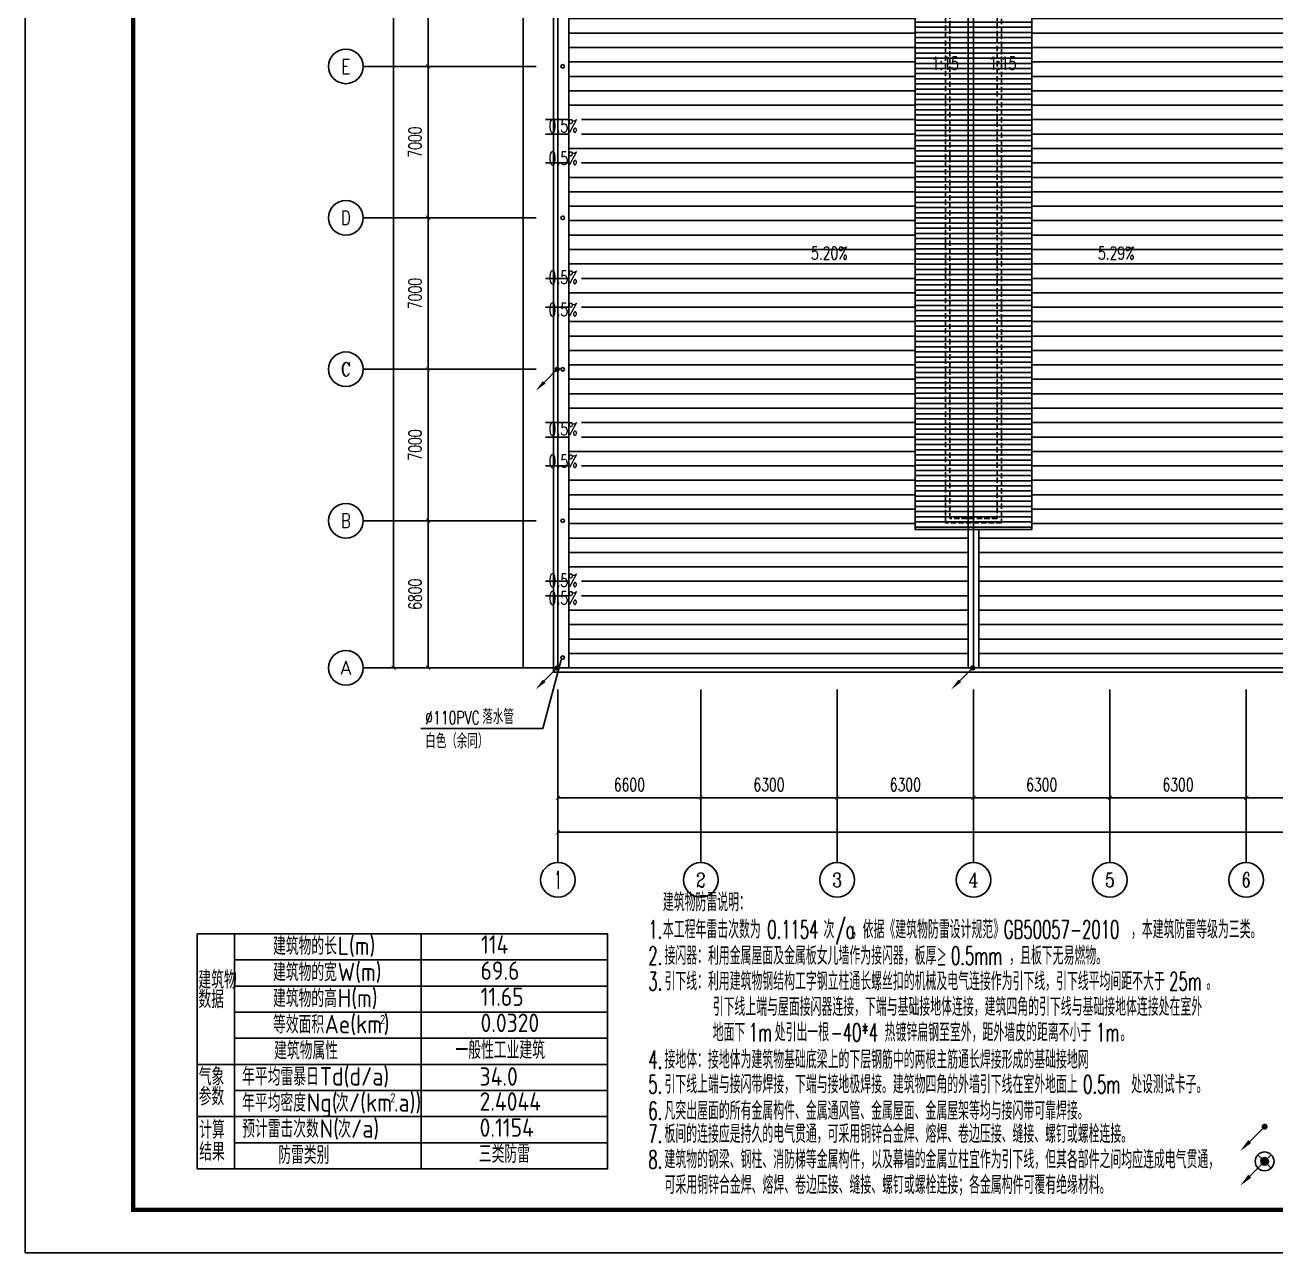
# Model space of a CAD drawing. Extents: x -417156 to 1571408, y 205758 to 1045562.
# Drawn here: x 1403208 to 1461007, y 746428 to 803181 of the extents above; entities that cross this region are included whole.
import ezdxf
from ezdxf.enums import TextEntityAlignment as Align

# ---------------------------------------------------------------- set-up
doc = ezdxf.new("R2010")
doc.units = 0
doc.header["$LTSCALE"] = 1000
doc.header["$MEASUREMENT"] = 0
doc.linetypes.add('DASH', pattern=[0.35, 0.25, -0.1])
doc.layers.get('0').update_dxf_attribs({"linetype": 'CONTINUOUS'})
doc.layers.get('DEFPOINTS').update_dxf_attribs({"linetype": 'CONTINUOUS'})
for name, color, linetype in [('AXIS', 3, 'CONTINUOUS'), ('AXIS_TEXT', 7, 'CONTINUOUS'), ('DIM_IDEN', 3, 'CONTINUOUS'), ('DIM_SYMB', 3, 'CONTINUOUS'), ('LWIRE', 4, 'CONTINUOUS'), ('PUB_TEXT', 7, 'CONTINUOUS'), ('PUB_TITLE', 4, 'CONTINUOUS'), ('WIRE-照明', 1, 'CONTINUOUS'), ('填充', 8, 'CONTINUOUS'), ('我的文字', 153, 'CONTINUOUS')]:
    doc.layers.add(name, color=color, linetype=linetype)
doc.styles.add('_TCH_AXIS', font='COMPLEX', dxfattribs={"bigfont": 'GBCBIG'})
doc.styles.add('_TCH_DIM', font='SIMPLEX', dxfattribs={"bigfont": 'GBCBIG'})
doc.styles.add('_TCH_LABEL', font='COMPLEX', dxfattribs={"bigfont": 'GBCBIG'})
doc.styles.add('AUDIT_I_110108221036-0', font='gbenor', dxfattribs={"bigfont": 'gbcbig'})
doc.styles.add('COMPLEX', font='COMPLEX')
doc.styles.add('DIM_FONT', font='SIMPLEX', dxfattribs={"width": 0.7, "bigfont": 'GBCBIG'})
doc.styles.get("Standard").update_dxf_attribs({"font": 'gbenor.shx', "bigfont": 'gbcbig.shx'})
doc.styles.add('STY53', font='COMPLEX', dxfattribs={"width": 0.6, "bigfont": 'HZTXT'})
doc.dimstyles.new('DIMN200', dxfattribs={"dimscale": 2, "dimtxt": 300, "dimasz": 100, "dimexe": 250, "dimexo": 300, "dimgap": 150, "dimtad": 1, "dimdec": 0, "dimzin": 0, "dimtxsty": 'DIM_FONT', "dimblk": 'ARCHTICK', "dimcen": 0.09, "dimclrt": 7, "dimazin": 3, "dimtfac": 1, "dimtdec": 0, "dimtix": 1, "dimtmove": 0, "dimatfit": 3, "dimtolj": 1, "dimtzin": 0})
pattern_1 = [(0, (-1880005.2, -498021.7), (0, 666.75), [])]

# ---------------------------------------------------------------- blocks, each defined once
blk = doc.blocks.new('YS')
for centre in [(2120529, 253330), (2120529, 246330), (2120529, 239330), (2120529, 232330), (2120529, 226003)]:
    blk.add_circle(centre, 80)
at = {"layer": 'DIM_SYMB'}
for points in [[(2120562, 255576, 0, 0, 0), (2120562, 254304, 160, 0, 0), (2120562, 253704, 0, 0, 0)], [(2120562, 251083, 0, 0, 0), (2120562, 252355, 160, 0, 0), (2120562, 252955, 0, 0, 0)], [(2120562, 248576, 0, 0, 0), (2120562, 247304, 160, 0, 0), (2120562, 246704, 0, 0, 0)], [(2120562, 244083, 0, 0, 0), (2120562, 245355, 160, 0, 0), (2120562, 245955, 0, 0, 0)], [(2120562, 241576, 0, 0, 0), (2120562, 240304, 160, 0, 0), (2120562, 239704, 0, 0, 0)], [(2120562, 237083, 0, 0, 0), (2120562, 238355, 160, 0, 0), (2120562, 238955, 0, 0, 0)], [(2120562, 234576, 0, 0, 0), (2120562, 233304, 160, 0, 0), (2120562, 232704, 0, 0, 0)], [(2120562, 230083, 0, 0, 0), (2120562, 231355, 160, 0, 0), (2120562, 231955, 0, 0, 0)], [(2120562, 228250, 0, 0, 0), (2120562, 226978, 160, 0, 0), (2120562, 226378, 0, 0, 0)]]:
    blk.add_lwpolyline(points, format="xyseb", dxfattribs=at)
at = {"layer": 'PUB_TEXT', "style": '_TCH_DIM', "width": 0.705882}
for p in [(2119882, 250278), (2119882, 248786), (2119882, 243278), (2119882, 241786), (2119882, 236278), (2119882, 234786), (2119882, 229278), (2119882, 228460)]:
    blk.add_text('0.5%%%', height=595, dxfattribs=at).set_placement(p)
blk = doc.blocks.new('_AXISO')
blk.add_circle((0, 0), 0.5)
at = {"layer": 'AXIS_TEXT', "style": 'COMPLEX', "width": 1.041667}
blk.add_attdef('A', text='', height=0.56, dxfattribs=at).set_placement((-0.25, -0.28), (0.25, -0.28), align=Align.FIT)
blk = doc.blocks.new('_ARCHTICK')
at = {"color": 0, "linetype": 'BYBLOCK', "const_width": 0.15}
blk.add_lwpolyline([(-0.5, -0.5), (0.5, 0.5)], dxfattribs=at)
blk = doc.blocks.new('*D127')
at = {"layer": 'AXIS', "color": 0}
for p, q in [((238705, -202892), (232205, -202892)), ((232705, -272492), (232705, -202892)), ((238705, -272492), (232205, -272492))]:
    blk.add_line(p, q, dxfattribs=at)
at = {"layer": 'DEFPOINTS', "color": 0}
for p in [(232705, -202892), (239305, -202892), (239305, -272492)]:
    blk.add_point(p, dxfattribs=at)
at = {"layer": 'AXIS', "color": 0, "xscale": 200, "yscale": 200, "zscale": 200}
for p, rotation in [((232705, -202892), 90), ((232705, -272492), 270)]:
    blk.add_blockref('_ARCHTICK', p, dxfattribs=dict(at, rotation=rotation))
at = {"layer": 'AXIS', "color": 7, "insert": (232105, -237692), "char_height": 600, "attachment_point": 5, "rotation": 90, "style": 'DIM_FONT'}
blk.add_mtext('\\A1;69600', dxfattribs=at)
blk = doc.blocks.new('*D128')
at = {"layer": 'AXIS', "color": 0}
for p, q in [((238705, -265692), (233805, -265692)), ((234305, -272492), (234305, -265692)), ((238705, -272492), (233805, -272492))]:
    blk.add_line(p, q, dxfattribs=at)
at = {"layer": 'DEFPOINTS', "color": 0}
for p in [(234305, -265692), (239305, -265692), (239305, -272492)]:
    blk.add_point(p, dxfattribs=at)
at = {"layer": 'AXIS', "color": 0, "xscale": 200, "yscale": 200, "zscale": 200}
for p, rotation in [((234305, -265692), 90), ((234305, -272492), 270)]:
    blk.add_blockref('_ARCHTICK', p, dxfattribs=dict(at, rotation=rotation))
at = {"layer": 'AXIS', "color": 7, "insert": (233705, -269092), "char_height": 600, "attachment_point": 5, "rotation": 90, "style": 'DIM_FONT'}
blk.add_mtext('\\A1;6800', dxfattribs=at)
blk = doc.blocks.new('*D129')
at = {"layer": 'AXIS', "color": 0}
for p, q in [((238705, -258692), (233805, -258692)), ((234305, -265692), (234305, -258692)), ((238705, -265692), (233805, -265692))]:
    blk.add_line(p, q, dxfattribs=at)
at = {"layer": 'DEFPOINTS', "color": 0}
for p in [(234305, -258692), (239305, -258692), (239305, -265692)]:
    blk.add_point(p, dxfattribs=at)
at = {"layer": 'AXIS', "color": 0, "xscale": 200, "yscale": 200, "zscale": 200}
for p, rotation in [((234305, -258692), 90), ((234305, -265692), 270)]:
    blk.add_blockref('_ARCHTICK', p, dxfattribs=dict(at, rotation=rotation))
at = {"layer": 'AXIS', "color": 7, "insert": (233705, -262192), "char_height": 600, "attachment_point": 5, "rotation": 90, "style": 'DIM_FONT'}
blk.add_mtext('\\A1;7000', dxfattribs=at)
blk = doc.blocks.new('*D130')
at = {"layer": 'AXIS', "color": 0}
for p, q in [((238705, -251692), (233805, -251692)), ((234305, -258692), (234305, -251692)), ((238705, -258692), (233805, -258692))]:
    blk.add_line(p, q, dxfattribs=at)
at = {"layer": 'DEFPOINTS', "color": 0}
for p in [(234305, -251692), (239305, -251692), (239305, -258692)]:
    blk.add_point(p, dxfattribs=at)
at = {"layer": 'AXIS', "color": 0, "xscale": 200, "yscale": 200, "zscale": 200}
for p, rotation in [((234305, -251692), 90), ((234305, -258692), 270)]:
    blk.add_blockref('_ARCHTICK', p, dxfattribs=dict(at, rotation=rotation))
at = {"layer": 'AXIS', "color": 7, "insert": (233705, -255192), "char_height": 600, "attachment_point": 5, "rotation": 90, "style": 'DIM_FONT'}
blk.add_mtext('\\A1;7000', dxfattribs=at)
blk = doc.blocks.new('*D131')
at = {"layer": 'AXIS', "color": 0}
for p, q in [((238705, -244692), (233805, -244692)), ((234305, -251692), (234305, -244692)), ((238705, -251692), (233805, -251692))]:
    blk.add_line(p, q, dxfattribs=at)
at = {"layer": 'DEFPOINTS', "color": 0}
for p in [(234305, -244692), (239305, -244692), (239305, -251692)]:
    blk.add_point(p, dxfattribs=at)
at = {"layer": 'AXIS', "color": 0, "xscale": 200, "yscale": 200, "zscale": 200}
for p, rotation in [((234305, -244692), 90), ((234305, -251692), 270)]:
    blk.add_blockref('_ARCHTICK', p, dxfattribs=dict(at, rotation=rotation))
at = {"layer": 'AXIS', "color": 7, "insert": (233705, -248192), "char_height": 600, "attachment_point": 5, "rotation": 90, "style": 'DIM_FONT'}
blk.add_mtext('\\A1;7000', dxfattribs=at)
blk = doc.blocks.new('*D132')
at = {"layer": 'AXIS', "color": 0}
for p, q in [((238705, -237692), (233805, -237692)), ((234305, -244692), (234305, -237692)), ((238705, -244692), (233805, -244692))]:
    blk.add_line(p, q, dxfattribs=at)
at = {"layer": 'DEFPOINTS', "color": 0}
for p in [(234305, -237692), (239305, -237692), (239305, -244692)]:
    blk.add_point(p, dxfattribs=at)
at = {"layer": 'AXIS', "color": 0, "xscale": 200, "yscale": 200, "zscale": 200}
for p, rotation in [((234305, -237692), 90), ((234305, -244692), 270)]:
    blk.add_blockref('_ARCHTICK', p, dxfattribs=dict(at, rotation=rotation))
at = {"layer": 'AXIS', "color": 7, "insert": (233705, -241192), "char_height": 600, "attachment_point": 5, "rotation": 90, "style": 'DIM_FONT'}
blk.add_mtext('\\A1;7000', dxfattribs=at)
blk = doc.blocks.new('*D149')
at = {"layer": 'AXIS', "color": 0}
for p, q in [((240305, -274092), (240305, -280592)), ((354305, -274092), (354305, -280592)), ((240305, -280092), (354305, -280092))]:
    blk.add_line(p, q, dxfattribs=at)
at = {"layer": 'DEFPOINTS', "color": 0}
for p in [(240305, -273492), (354305, -273492), (354305, -280092)]:
    blk.add_point(p, dxfattribs=at)
at = {"layer": 'AXIS', "color": 0, "xscale": 200, "yscale": 200, "zscale": 200, "rotation": 180}
blk.add_blockref('_ARCHTICK', (240305, -280092), dxfattribs=at)
at = {"layer": 'AXIS', "color": 0, "xscale": 200, "yscale": 200, "zscale": 200}
blk.add_blockref('_ARCHTICK', (354305, -280092), dxfattribs=at)
at = {"layer": 'AXIS', "color": 7, "insert": (297305, -279492), "char_height": 600, "attachment_point": 5, "style": 'DIM_FONT'}
blk.add_mtext('\\A1;114000', dxfattribs=at)
blk = doc.blocks.new('*D150')
at = {"layer": 'AXIS', "color": 0}
for p, q in [((240305, -274092), (240305, -278992)), ((246905, -274092), (246905, -278992)), ((240305, -278492), (246905, -278492))]:
    blk.add_line(p, q, dxfattribs=at)
at = {"layer": 'DEFPOINTS', "color": 0}
for p in [(240305, -273492), (246905, -273492), (246905, -278492)]:
    blk.add_point(p, dxfattribs=at)
at = {"layer": 'AXIS', "color": 0, "xscale": 200, "yscale": 200, "zscale": 200, "rotation": 180}
blk.add_blockref('_ARCHTICK', (240305, -278492), dxfattribs=at)
at = {"layer": 'AXIS', "color": 0, "xscale": 200, "yscale": 200, "zscale": 200}
blk.add_blockref('_ARCHTICK', (246905, -278492), dxfattribs=at)
at = {"layer": 'AXIS', "color": 7, "insert": (243605, -277892), "char_height": 600, "attachment_point": 5, "style": 'DIM_FONT'}
blk.add_mtext('\\A1;6600', dxfattribs=at)
blk = doc.blocks.new('*D151')
at = {"layer": 'AXIS', "color": 0}
for p, q in [((246905, -274092), (246905, -278992)), ((253205, -274092), (253205, -278992)), ((246905, -278492), (253205, -278492))]:
    blk.add_line(p, q, dxfattribs=at)
at = {"layer": 'DEFPOINTS', "color": 0}
for p in [(246905, -273492), (253205, -273492), (253205, -278492)]:
    blk.add_point(p, dxfattribs=at)
at = {"layer": 'AXIS', "color": 0, "xscale": 200, "yscale": 200, "zscale": 200, "rotation": 180}
blk.add_blockref('_ARCHTICK', (246905, -278492), dxfattribs=at)
at = {"layer": 'AXIS', "color": 0, "xscale": 200, "yscale": 200, "zscale": 200}
blk.add_blockref('_ARCHTICK', (253205, -278492), dxfattribs=at)
at = {"layer": 'AXIS', "color": 7, "insert": (250055, -277892), "char_height": 600, "attachment_point": 5, "style": 'DIM_FONT'}
blk.add_mtext('\\A1;6300', dxfattribs=at)
blk = doc.blocks.new('*D152')
at = {"layer": 'AXIS', "color": 0}
for p, q in [((253205, -274092), (253205, -278992)), ((259505, -274092), (259505, -278992)), ((253205, -278492), (259505, -278492))]:
    blk.add_line(p, q, dxfattribs=at)
at = {"layer": 'DEFPOINTS', "color": 0}
for p in [(253205, -273492), (259505, -273492), (259505, -278492)]:
    blk.add_point(p, dxfattribs=at)
at = {"layer": 'AXIS', "color": 0, "xscale": 200, "yscale": 200, "zscale": 200, "rotation": 180}
blk.add_blockref('_ARCHTICK', (253205, -278492), dxfattribs=at)
at = {"layer": 'AXIS', "color": 0, "xscale": 200, "yscale": 200, "zscale": 200}
blk.add_blockref('_ARCHTICK', (259505, -278492), dxfattribs=at)
at = {"layer": 'AXIS', "color": 7, "insert": (256355, -277892), "char_height": 600, "attachment_point": 5, "style": 'DIM_FONT'}
blk.add_mtext('\\A1;6300', dxfattribs=at)
blk = doc.blocks.new('*D153')
at = {"layer": 'AXIS', "color": 0}
for p, q in [((259505, -274092), (259505, -278992)), ((265805, -274092), (265805, -278992)), ((259505, -278492), (265805, -278492))]:
    blk.add_line(p, q, dxfattribs=at)
at = {"layer": 'DEFPOINTS', "color": 0}
for p in [(259505, -273492), (265805, -273492), (265805, -278492)]:
    blk.add_point(p, dxfattribs=at)
at = {"layer": 'AXIS', "color": 0, "xscale": 200, "yscale": 200, "zscale": 200, "rotation": 180}
blk.add_blockref('_ARCHTICK', (259505, -278492), dxfattribs=at)
at = {"layer": 'AXIS', "color": 0, "xscale": 200, "yscale": 200, "zscale": 200}
blk.add_blockref('_ARCHTICK', (265805, -278492), dxfattribs=at)
at = {"layer": 'AXIS', "color": 7, "insert": (262655, -277892), "char_height": 600, "attachment_point": 5, "style": 'DIM_FONT'}
blk.add_mtext('\\A1;6300', dxfattribs=at)
blk = doc.blocks.new('*D154')
at = {"layer": 'AXIS', "color": 0}
for p, q in [((265805, -274092), (265805, -278992)), ((272105, -274092), (272105, -278992)), ((265805, -278492), (272105, -278492))]:
    blk.add_line(p, q, dxfattribs=at)
at = {"layer": 'DEFPOINTS', "color": 0}
for p in [(265805, -273492), (272105, -273492), (272105, -278492)]:
    blk.add_point(p, dxfattribs=at)
at = {"layer": 'AXIS', "color": 0, "xscale": 200, "yscale": 200, "zscale": 200, "rotation": 180}
blk.add_blockref('_ARCHTICK', (265805, -278492), dxfattribs=at)
at = {"layer": 'AXIS', "color": 0, "xscale": 200, "yscale": 200, "zscale": 200}
blk.add_blockref('_ARCHTICK', (272105, -278492), dxfattribs=at)
at = {"layer": 'AXIS', "color": 7, "insert": (268955, -277892), "char_height": 600, "attachment_point": 5, "style": 'DIM_FONT'}
blk.add_mtext('\\A1;6300', dxfattribs=at)
blk = doc.blocks.new('*D155')
at = {"layer": 'AXIS', "color": 0}
for p, q in [((272105, -274092), (272105, -278992)), ((278405, -274092), (278405, -278992)), ((272105, -278492), (278405, -278492))]:
    blk.add_line(p, q, dxfattribs=at)
at = {"layer": 'DEFPOINTS', "color": 0}
for p in [(272105, -273492), (278405, -273492), (278405, -278492)]:
    blk.add_point(p, dxfattribs=at)
at = {"layer": 'AXIS', "color": 0, "xscale": 200, "yscale": 200, "zscale": 200, "rotation": 180}
blk.add_blockref('_ARCHTICK', (272105, -278492), dxfattribs=at)
at = {"layer": 'AXIS', "color": 0, "xscale": 200, "yscale": 200, "zscale": 200}
blk.add_blockref('_ARCHTICK', (278405, -278492), dxfattribs=at)
at = {"layer": 'AXIS', "color": 7, "insert": (275255, -277892), "char_height": 600, "attachment_point": 5, "style": 'DIM_FONT'}
blk.add_mtext('\\A1;6300', dxfattribs=at)
blk = doc.blocks.new('$TELECSYS$00000080')
for p, q in [((-0.7, -0.7), (0, 0)), ((0.104, 0.104), (0.104, 0.104)), ((-0.104, -0.104), (-0.104, -0.104))]:
    blk.add_line(p, q)
at = {"const_width": 0.142}
blk.add_lwpolyline([(0.071, 0, 1), (-0.071, 0, 1)], format="xyb", close=True, dxfattribs=at)
blk.add_solid([(-0.63, -0.77), (-0.77, -0.63), (-1.15, -1.15)])
at = {"width": 0.8, "flags": 9}
blk.add_attdef('A', (0, 0), '', height=0.00002, rotation=180, dxfattribs=at)
blk = doc.blocks.new('_LINKPT1')
blk.add_line((0, 0), (0, 0))
blk = doc.blocks.new('M_Y12THI')
for p, q in [((-0.354, 0.354), (0.354, -0.354)), ((0.354, 0.354), (-0.354, -0.354))]:
    blk.add_line(p, q)
for radius in [0.5, 0.2]:
    blk.add_circle((0, 0), radius)
for points in [[(-0.173, 0.1), (0.173, 0.1), (-0.2, 0), (0.2, 0)], [(-0.173, -0.1), (0.173, -0.1), (-0.2, 0), (0.2, 0)], [(-0.1, 0.173), (0.1, 0.173), (-0.173, 0.1), (0.173, 0.1)], [(0, 0.2), (0, 0.2), (-0.1, 0.173), (0.1, 0.173)], [(-0.1, -0.173), (0.1, -0.173), (-0.173, -0.1), (0.173, -0.1)], [(0, -0.2), (0, -0.2), (-0.1, -0.173), (0.1, -0.173)]]:
    blk.add_solid(points)
for p in [(-0.5, 0), (0, 0.5), (0.5, 0), (0, -0.5)]:
    blk.add_blockref('_LINKPT1', p)
at = {"width": 0.8, "flags": 9}
blk.add_attdef('A', (0, 0), '', height=0.00002, dxfattribs=at)
blk = doc.blocks.new('F23222')
h = blk.add_hatch()
h.set_pattern_fill('ANSI31', color=8, scale=150, angle=-45, style=0)
h.set_pattern_definition([(360, (9877.16, 1611510.31), (9e-14, 238.125), [])])
h.paths.add_polyline_path([(262204.8, -209292.1), (262204.8, -266092.1), (256804.8, -266092.1), (256804.8, -209292.1)])
at = {"layer": '填充'}
h = blk.add_hatch(dxfattribs=at)
h.set_pattern_fill('LINE', color=8, scale=700, style=0)
h.set_pattern_definition(pattern_1)
h.paths.add_polyline_path([(256804.8, -209292.1), (259254.8, -209292.1), (259254.8, -202892.1), (240804.8, -202892.1), (240804.8, -272492.1), (259254.8, -272492.1), (259254.8, -266092.1), (256804.8, -266092.1)])
edge = h.paths.add_edge_path()
edge.add_arc((240523.3, -203139.4), 80, 0, 360)
edge = h.paths.add_edge_path()
edge.add_line((239728.5, -206259.5), (241386, -206259.5))
edge.add_line((241386, -206259.5), (241386, -205367))
edge.add_line((241386, -205367), (239728.5, -205367))
edge.add_line((239728.5, -205367), (239728.5, -206259.5))
edge.add_line((240557.2, -205305.8), (240557.2, -204114.3))
edge.add_line((240557.2, -204114.3), (240557.2, -203514.3))
edge = h.paths.add_edge_path()
edge.add_arc((240523.3, -209692.1), 80, 0, 360)
edge = h.paths.add_edge_path()
edge.add_line((239728.5, -212892.5), (241386, -212892.5))
edge.add_line((241386, -212892.5), (241386, -212000))
edge.add_line((241386, -212000), (239728.5, -212000))
edge.add_line((239728.5, -212000), (239728.5, -212892.5))
edge.add_line((240557.2, -211938.7), (240557.2, -210667.1))
edge.add_line((240557.2, -210667.1), (240557.2, -210067.1))
edge = h.paths.add_edge_path()
edge.add_line((239728.5, -207384.3), (241386, -207384.3))
edge.add_line((241386, -207384.3), (241386, -206491.8))
edge.add_line((241386, -206491.8), (239728.5, -206491.8))
edge.add_line((239728.5, -206491.8), (239728.5, -207384.3))
edge.add_line((240557.2, -207445.5), (240557.2, -208717.2))
edge.add_line((240557.2, -208717.2), (240557.2, -209317.2))
edge = h.paths.add_edge_path()
edge.add_arc((240523.3, -216692.1), 80, 0, 360)
edge = h.paths.add_edge_path()
edge.add_line((239728.5, -219892.5), (241386, -219892.5))
edge.add_line((241386, -219892.5), (241386, -219000))
edge.add_line((241386, -219000), (239728.5, -219000))
edge.add_line((239728.5, -219000), (239728.5, -219892.5))
edge.add_line((240557.2, -218938.7), (240557.2, -217667.1))
edge.add_line((240557.2, -217667.1), (240557.2, -217067.1))
edge = h.paths.add_edge_path()
edge.add_line((239728.5, -214384.3), (241386, -214384.3))
edge.add_line((241386, -214384.3), (241386, -213491.8))
edge.add_line((241386, -213491.8), (239728.5, -213491.8))
edge.add_line((239728.5, -213491.8), (239728.5, -214384.3))
edge.add_line((240557.2, -214445.5), (240557.2, -215717.2))
edge.add_line((240557.2, -215717.2), (240557.2, -216317.2))
edge = h.paths.add_edge_path()
edge.add_arc((240523.3, -223692.1), 80, 0, 360)
edge = h.paths.add_edge_path()
edge.add_line((239728.5, -226892.5), (241386, -226892.5))
edge.add_line((241386, -226892.5), (241386, -226000))
edge.add_line((241386, -226000), (239728.5, -226000))
edge.add_line((239728.5, -226000), (239728.5, -226892.5))
edge.add_line((240557.2, -225938.7), (240557.2, -224667.1))
edge.add_line((240557.2, -224667.1), (240557.2, -224067.1))
edge = h.paths.add_edge_path()
edge.add_line((239728.5, -221384.3), (241386, -221384.3))
edge.add_line((241386, -221384.3), (241386, -220491.8))
edge.add_line((241386, -220491.8), (239728.5, -220491.8))
edge.add_line((239728.5, -220491.8), (239728.5, -221384.3))
edge.add_line((240557.2, -221445.5), (240557.2, -222717.2))
edge.add_line((240557.2, -222717.2), (240557.2, -223317.2))
edge = h.paths.add_edge_path()
edge.add_arc((240523.3, -230692.1), 80, 0, 360)
edge = h.paths.add_edge_path()
edge.add_line((239728.5, -233892.5), (241386, -233892.5))
edge.add_line((241386, -233892.5), (241386, -233000))
edge.add_line((241386, -233000), (239728.5, -233000))
edge.add_line((239728.5, -233000), (239728.5, -233892.5))
edge.add_line((240557.2, -232938.7), (240557.2, -231667.1))
edge.add_line((240557.2, -231667.1), (240557.2, -231067.1))
edge = h.paths.add_edge_path()
edge.add_line((239728.5, -228384.3), (241386, -228384.3))
edge.add_line((241386, -228384.3), (241386, -227491.8))
edge.add_line((241386, -227491.8), (239728.5, -227491.8))
edge.add_line((239728.5, -227491.8), (239728.5, -228384.3))
edge.add_line((240557.2, -228445.5), (240557.2, -229717.2))
edge.add_line((240557.2, -229717.2), (240557.2, -230317.2))
edge = h.paths.add_edge_path()
edge.add_arc((240523.3, -237692.1), 80, 0, 360)
edge = h.paths.add_edge_path()
edge.add_line((239728.5, -240892.5), (241386, -240892.5))
edge.add_line((241386, -240892.5), (241386, -240000))
edge.add_line((241386, -240000), (239728.5, -240000))
edge.add_line((239728.5, -240000), (239728.5, -240892.5))
edge.add_line((240557.2, -239938.7), (240557.2, -238667.1))
edge.add_line((240557.2, -238667.1), (240557.2, -238067.1))
edge = h.paths.add_edge_path()
edge.add_line((239728.5, -235384.3), (241386, -235384.3))
edge.add_line((241386, -235384.3), (241386, -234491.8))
edge.add_line((241386, -234491.8), (239728.5, -234491.8))
edge.add_line((239728.5, -234491.8), (239728.5, -235384.3))
edge.add_line((240557.2, -235445.5), (240557.2, -236717.2))
edge.add_line((240557.2, -236717.2), (240557.2, -237317.2))
edge = h.paths.add_edge_path()
edge.add_arc((240523.3, -244692.1), 80, 0, 360)
edge = h.paths.add_edge_path()
edge.add_line((239728.5, -247892.5), (241386, -247892.5))
edge.add_line((241386, -247892.5), (241386, -247000))
edge.add_line((241386, -247000), (239728.5, -247000))
edge.add_line((239728.5, -247000), (239728.5, -247892.5))
edge.add_line((240557.2, -246938.7), (240557.2, -245667.1))
edge.add_line((240557.2, -245667.1), (240557.2, -245067.1))
edge = h.paths.add_edge_path()
edge.add_line((239728.5, -242384.3), (241386, -242384.3))
edge.add_line((241386, -242384.3), (241386, -241491.8))
edge.add_line((241386, -241491.8), (239728.5, -241491.8))
edge.add_line((239728.5, -241491.8), (239728.5, -242384.3))
edge.add_line((240557.2, -242445.5), (240557.2, -243717.2))
edge.add_line((240557.2, -243717.2), (240557.2, -244317.2))
edge = h.paths.add_edge_path()
edge.add_arc((240523.3, -251692.1), 80, 0, 360)
edge = h.paths.add_edge_path()
edge.add_line((239728.5, -254892.5), (241386, -254892.5))
edge.add_line((241386, -254892.5), (241386, -254000))
edge.add_line((241386, -254000), (239728.5, -254000))
edge.add_line((239728.5, -254000), (239728.5, -254892.5))
edge.add_line((240557.2, -253938.7), (240557.2, -252667.1))
edge.add_line((240557.2, -252667.1), (240557.2, -252067.1))
edge = h.paths.add_edge_path()
edge.add_line((239728.5, -249384.3), (241386, -249384.3))
edge.add_line((241386, -249384.3), (241386, -248491.8))
edge.add_line((241386, -248491.8), (239728.5, -248491.8))
edge.add_line((239728.5, -248491.8), (239728.5, -249384.3))
edge.add_line((240557.2, -249445.5), (240557.2, -250717.2))
edge.add_line((240557.2, -250717.2), (240557.2, -251317.2))
edge = h.paths.add_edge_path()
edge.add_arc((240523.3, -258692.1), 80, 0, 360)
edge = h.paths.add_edge_path()
edge.add_line((239728.5, -261892.5), (241386, -261892.5))
edge.add_line((241386, -261892.5), (241386, -261000))
edge.add_line((241386, -261000), (239728.5, -261000))
edge.add_line((239728.5, -261000), (239728.5, -261892.5))
edge.add_line((240557.2, -260938.7), (240557.2, -259667.1))
edge.add_line((240557.2, -259667.1), (240557.2, -259067.1))
edge = h.paths.add_edge_path()
edge.add_line((239728.5, -256384.3), (241386, -256384.3))
edge.add_line((241386, -256384.3), (241386, -255491.8))
edge.add_line((241386, -255491.8), (239728.5, -255491.8))
edge.add_line((239728.5, -255491.8), (239728.5, -256384.3))
edge.add_line((240557.2, -256445.5), (240557.2, -257717.2))
edge.add_line((240557.2, -257717.2), (240557.2, -258317.2))
edge = h.paths.add_edge_path()
edge.add_arc((240523.3, -265692.1), 80, 0, 360)
edge = h.paths.add_edge_path()
edge.add_line((239728.5, -268892.5), (241386, -268892.5))
edge.add_line((241386, -268892.5), (241386, -268000))
edge.add_line((241386, -268000), (239728.5, -268000))
edge.add_line((239728.5, -268000), (239728.5, -268892.5))
edge.add_line((240557.2, -267938.7), (240557.2, -266667.1))
edge.add_line((240557.2, -266667.1), (240557.2, -266067.1))
edge = h.paths.add_edge_path()
edge.add_line((239728.5, -263384.3), (241386, -263384.3))
edge.add_line((241386, -263384.3), (241386, -262491.8))
edge.add_line((241386, -262491.8), (239728.5, -262491.8))
edge.add_line((239728.5, -262491.8), (239728.5, -263384.3))
edge.add_line((240557.2, -263445.5), (240557.2, -264717.2))
edge.add_line((240557.2, -264717.2), (240557.2, -265317.2))
edge = h.paths.add_edge_path()
edge.add_arc((240523.3, -272018.4), 80, 0, 360)
edge = h.paths.add_edge_path()
edge.add_line((239728.5, -269710.6), (241386, -269710.6))
edge.add_line((241386, -269710.6), (241386, -268818.1))
edge.add_line((241386, -268818.1), (239728.5, -268818.1))
edge.add_line((239728.5, -268818.1), (239728.5, -269710.6))
edge.add_line((240557.2, -269771.8), (240557.2, -271043.5))
edge.add_line((240557.2, -271043.5), (240557.2, -271643.5))
h = blk.add_hatch(dxfattribs=at)
h.set_pattern_fill('LINE', color=8, scale=700, style=0)
h.set_pattern_definition(pattern_1)
h.paths.add_polyline_path([(278004.8, -202892.1), (259754.8, -202892.1), (259754.8, -209292.1), (262204.8, -209292.1), (262204.8, -266092.1), (259754.8, -266092.1), (259754.8, -272492.1), (278004.8, -272492.1)])
edge = h.paths.add_edge_path()
edge.add_arc((278381, -203139.4), 80, 0, 360)
edge = h.paths.add_edge_path()
edge.add_line((277586.2, -206259.5), (279243.7, -206259.5))
edge.add_line((279243.7, -206259.5), (279243.7, -205367))
edge.add_line((279243.7, -205367), (277586.2, -205367))
edge.add_line((277586.2, -205367), (277586.2, -206259.5))
edge.add_line((278414.9, -205305.8), (278414.9, -204114.3))
edge.add_line((278414.9, -204114.3), (278414.9, -203514.3))
edge = h.paths.add_edge_path()
edge.add_arc((278381, -209692.1), 80, 0, 360)
edge = h.paths.add_edge_path()
edge.add_line((277586.2, -212892.5), (279243.7, -212892.5))
edge.add_line((279243.7, -212892.5), (279243.7, -212000))
edge.add_line((279243.7, -212000), (277586.2, -212000))
edge.add_line((277586.2, -212000), (277586.2, -212892.5))
edge.add_line((278414.9, -211938.7), (278414.9, -210667.1))
edge.add_line((278414.9, -210667.1), (278414.9, -210067.1))
edge = h.paths.add_edge_path()
edge.add_line((277586.2, -207384.3), (279243.7, -207384.3))
edge.add_line((279243.7, -207384.3), (279243.7, -206491.8))
edge.add_line((279243.7, -206491.8), (277586.2, -206491.8))
edge.add_line((277586.2, -206491.8), (277586.2, -207384.3))
edge.add_line((278414.9, -207445.5), (278414.9, -208717.2))
edge.add_line((278414.9, -208717.2), (278414.9, -209317.2))
edge = h.paths.add_edge_path()
edge.add_arc((278381, -216692.1), 80, 0, 360)
edge = h.paths.add_edge_path()
edge.add_line((277586.2, -219892.5), (279243.7, -219892.5))
edge.add_line((279243.7, -219892.5), (279243.7, -219000))
edge.add_line((279243.7, -219000), (277586.2, -219000))
edge.add_line((277586.2, -219000), (277586.2, -219892.5))
edge.add_line((278414.9, -218938.7), (278414.9, -217667.1))
edge.add_line((278414.9, -217667.1), (278414.9, -217067.1))
edge = h.paths.add_edge_path()
edge.add_line((277586.2, -214384.3), (279243.7, -214384.3))
edge.add_line((279243.7, -214384.3), (279243.7, -213491.8))
edge.add_line((279243.7, -213491.8), (277586.2, -213491.8))
edge.add_line((277586.2, -213491.8), (277586.2, -214384.3))
edge.add_line((278414.9, -214445.5), (278414.9, -215717.2))
edge.add_line((278414.9, -215717.2), (278414.9, -216317.2))
edge = h.paths.add_edge_path()
edge.add_arc((278381, -223692.1), 80, 0, 360)
edge = h.paths.add_edge_path()
edge.add_line((277586.2, -226892.5), (279243.7, -226892.5))
edge.add_line((279243.7, -226892.5), (279243.7, -226000))
edge.add_line((279243.7, -226000), (277586.2, -226000))
edge.add_line((277586.2, -226000), (277586.2, -226892.5))
edge.add_line((278414.9, -225938.7), (278414.9, -224667.1))
edge.add_line((278414.9, -224667.1), (278414.9, -224067.1))
edge = h.paths.add_edge_path()
edge.add_line((277586.2, -221384.3), (279243.7, -221384.3))
edge.add_line((279243.7, -221384.3), (279243.7, -220491.8))
edge.add_line((279243.7, -220491.8), (277586.2, -220491.8))
edge.add_line((277586.2, -220491.8), (277586.2, -221384.3))
edge.add_line((278414.9, -221445.5), (278414.9, -222717.2))
edge.add_line((278414.9, -222717.2), (278414.9, -223317.2))
edge = h.paths.add_edge_path()
edge.add_arc((278381, -230692.1), 80, 0, 360)
edge = h.paths.add_edge_path()
edge.add_line((277586.2, -233892.5), (279243.7, -233892.5))
edge.add_line((279243.7, -233892.5), (279243.7, -233000))
edge.add_line((279243.7, -233000), (277586.2, -233000))
edge.add_line((277586.2, -233000), (277586.2, -233892.5))
edge.add_line((278414.9, -232938.7), (278414.9, -231667.1))
edge.add_line((278414.9, -231667.1), (278414.9, -231067.1))
edge = h.paths.add_edge_path()
edge.add_line((277586.2, -228384.3), (279243.7, -228384.3))
edge.add_line((279243.7, -228384.3), (279243.7, -227491.8))
edge.add_line((279243.7, -227491.8), (277586.2, -227491.8))
edge.add_line((277586.2, -227491.8), (277586.2, -228384.3))
edge.add_line((278414.9, -228445.5), (278414.9, -229717.2))
edge.add_line((278414.9, -229717.2), (278414.9, -230317.2))
edge = h.paths.add_edge_path()
edge.add_arc((278381, -237692.1), 80, 0, 360)
edge = h.paths.add_edge_path()
edge.add_line((277586.2, -240892.5), (279243.7, -240892.5))
edge.add_line((279243.7, -240892.5), (279243.7, -240000))
edge.add_line((279243.7, -240000), (277586.2, -240000))
edge.add_line((277586.2, -240000), (277586.2, -240892.5))
edge.add_line((278414.9, -239938.7), (278414.9, -238667.1))
edge.add_line((278414.9, -238667.1), (278414.9, -238067.1))
edge = h.paths.add_edge_path()
edge.add_line((277586.2, -235384.3), (279243.7, -235384.3))
edge.add_line((279243.7, -235384.3), (279243.7, -234491.8))
edge.add_line((279243.7, -234491.8), (277586.2, -234491.8))
edge.add_line((277586.2, -234491.8), (277586.2, -235384.3))
edge.add_line((278414.9, -235445.5), (278414.9, -236717.2))
edge.add_line((278414.9, -236717.2), (278414.9, -237317.2))
edge = h.paths.add_edge_path()
edge.add_arc((278381, -244692.1), 80, 0, 360)
edge = h.paths.add_edge_path()
edge.add_line((277586.2, -247892.5), (279243.7, -247892.5))
edge.add_line((279243.7, -247892.5), (279243.7, -247000))
edge.add_line((279243.7, -247000), (277586.2, -247000))
edge.add_line((277586.2, -247000), (277586.2, -247892.5))
edge.add_line((278414.9, -246938.7), (278414.9, -245667.1))
edge.add_line((278414.9, -245667.1), (278414.9, -245067.1))
edge = h.paths.add_edge_path()
edge.add_line((277586.2, -242384.3), (279243.7, -242384.3))
edge.add_line((279243.7, -242384.3), (279243.7, -241491.8))
edge.add_line((279243.7, -241491.8), (277586.2, -241491.8))
edge.add_line((277586.2, -241491.8), (277586.2, -242384.3))
edge.add_line((278414.9, -242445.5), (278414.9, -243717.2))
edge.add_line((278414.9, -243717.2), (278414.9, -244317.2))
edge = h.paths.add_edge_path()
edge.add_arc((278381, -251692.1), 80, 0, 360)
edge = h.paths.add_edge_path()
edge.add_line((277586.2, -254892.5), (279243.7, -254892.5))
edge.add_line((279243.7, -254892.5), (279243.7, -254000))
edge.add_line((279243.7, -254000), (277586.2, -254000))
edge.add_line((277586.2, -254000), (277586.2, -254892.5))
edge.add_line((278414.9, -253938.7), (278414.9, -252667.1))
edge.add_line((278414.9, -252667.1), (278414.9, -252067.1))
edge = h.paths.add_edge_path()
edge.add_line((277586.2, -249384.3), (279243.7, -249384.3))
edge.add_line((279243.7, -249384.3), (279243.7, -248491.8))
edge.add_line((279243.7, -248491.8), (277586.2, -248491.8))
edge.add_line((277586.2, -248491.8), (277586.2, -249384.3))
edge.add_line((278414.9, -249445.5), (278414.9, -250717.2))
edge.add_line((278414.9, -250717.2), (278414.9, -251317.2))
edge = h.paths.add_edge_path()
edge.add_arc((278381, -258692.1), 80, 0, 360)
edge = h.paths.add_edge_path()
edge.add_line((277586.2, -261892.5), (279243.7, -261892.5))
edge.add_line((279243.7, -261892.5), (279243.7, -261000))
edge.add_line((279243.7, -261000), (277586.2, -261000))
edge.add_line((277586.2, -261000), (277586.2, -261892.5))
edge.add_line((278414.9, -260938.7), (278414.9, -259667.1))
edge.add_line((278414.9, -259667.1), (278414.9, -259067.1))
edge = h.paths.add_edge_path()
edge.add_line((277586.2, -256384.3), (279243.7, -256384.3))
edge.add_line((279243.7, -256384.3), (279243.7, -255491.8))
edge.add_line((279243.7, -255491.8), (277586.2, -255491.8))
edge.add_line((277586.2, -255491.8), (277586.2, -256384.3))
edge.add_line((278414.9, -256445.5), (278414.9, -257717.2))
edge.add_line((278414.9, -257717.2), (278414.9, -258317.2))
edge = h.paths.add_edge_path()
edge.add_arc((278381, -265692.1), 80, 0, 360)
edge = h.paths.add_edge_path()
edge.add_line((277586.2, -268892.5), (279243.7, -268892.5))
edge.add_line((279243.7, -268892.5), (279243.7, -268000))
edge.add_line((279243.7, -268000), (277586.2, -268000))
edge.add_line((277586.2, -268000), (277586.2, -268892.5))
edge.add_line((278414.9, -267938.7), (278414.9, -266667.1))
edge.add_line((278414.9, -266667.1), (278414.9, -266067.1))
edge = h.paths.add_edge_path()
edge.add_line((277586.2, -263384.3), (279243.7, -263384.3))
edge.add_line((279243.7, -263384.3), (279243.7, -262491.8))
edge.add_line((279243.7, -262491.8), (277586.2, -262491.8))
edge.add_line((277586.2, -262491.8), (277586.2, -263384.3))
edge.add_line((278414.9, -263445.5), (278414.9, -264717.2))
edge.add_line((278414.9, -264717.2), (278414.9, -265317.2))
edge = h.paths.add_edge_path()
edge.add_arc((278381, -272018.4), 80, 0, 360)
edge = h.paths.add_edge_path()
edge.add_line((277586.2, -269710.6), (279243.7, -269710.6))
edge.add_line((279243.7, -269710.6), (279243.7, -268818.1))
edge.add_line((279243.7, -268818.1), (277586.2, -268818.1))
edge.add_line((277586.2, -268818.1), (277586.2, -269710.6))
edge.add_line((278414.9, -269771.8), (278414.9, -271043.5))
edge.add_line((278414.9, -271043.5), (278414.9, -271643.5))
at = {"color": 8}
for p, q in [((240304.8, -272492.1), (240304.8, -202892.1)), ((240804.8, -272492.1), (240804.8, -202892.1)), ((354304.8, -272492.1), (240304.8, -272492.1))]:
    blk.add_line(p, q, dxfattribs=at)
for points in [[(240104.8, -202692.1), (354504.8, -202692.1), (354504.8, -272692.1), (240104.8, -272692.1)], [(238704.8, -202892.1), (259254.8, -202892.1), (259254.8, -272492.1), (238704.8, -272492.1)], [(262204.8, -209292.1), (262204.8, -266092.1), (256804.8, -266092.1), (256804.8, -209292.1)]]:
    blk.add_lwpolyline(points, close=True, dxfattribs=at)
for points in [[(259504.8, -202892.1), (259504.8, -272492.1)], [(259254.8, -266092.1), (259254.8, -272492.1)], [(259754.8, -266092.1), (259754.8, -272492.1)]]:
    blk.add_lwpolyline(points, dxfattribs=at)
at = {"layer": 'AXIS', "color": 8}
for p, q in [((239304.8, -244692.1), (231304.8, -244692.1)), ((239304.8, -251692.1), (231304.8, -251692.1)), ((239304.8, -258692.1), (231304.8, -258692.1)), ((239304.8, -265692.1), (231304.8, -265692.1)), ((239304.8, -272492.1), (231304.8, -272492.1)), ((240304.8, -273492.1), (240304.8, -281492.1)), ((246904.8, -273492.1), (246904.8, -281492.1)), ((253204.8, -273492.1), (253204.8, -281492.1)), ((259504.8, -273492.1), (259504.8, -281492.1)), ((265804.8, -273492.1), (265804.8, -281492.1)), ((272104.8, -273492.1), (272104.8, -281492.1))]:
    blk.add_line(p, q, dxfattribs=at)
at = {"layer": 'DIM_IDEN', "color": 8}
for p, q in [((240458.5, -272125.4), (239599.7, -275300.4)), ((239599.7, -275300.4), (233962.9, -275300.4))]:
    blk.add_line(p, q, dxfattribs=at)
at = {"layer": 'DIM_SYMB', "color": 8}
for points in [[(258870, -245005.5, 0, 0, 0), (258070.5, -245005.5, 160, 0, 0), (257470.5, -245005.5, 0, 0, 0)], [(260139.7, -245005.5, 0, 0, 0), (260939.2, -245005.5, 160, 0, 0), (261539.2, -245005.5, 0, 0, 0)], [(251787, -253323.4, 0, 0, 0), (247546.2, -253323.4, 160, 0, 0), (246946.2, -253323.4, 0, 0, 0)], [(267222.7, -253323.4, 0, 0, 0), (271463.4, -253323.4, 160, 0, 0), (272063.4, -253323.4, 0, 0, 0)]]:
    blk.add_lwpolyline(points, format="xyseb", dxfattribs=at)
at = {"layer": '填充', "color": 8, "linetype": 'DASH'}
for points in [[(260804.8, -209592.1), (260804.8, -265792.1), (258204.8, -265792.1), (258204.8, -209592.1)], [(260604.8, -209792.1), (260604.8, -265592.1), (258404.8, -265592.1), (258404.8, -209792.1)]]:
    blk.add_lwpolyline(points, close=True, dxfattribs=at)
at = {"color": 8}
blk.add_blockref('YS', (-1880005.2, -498021.7), dxfattribs=at)
at = {"layer": 'AXIS', "color": 8}
ref = blk.add_blockref('_AXISO', (230504.8, -244692.1), dxfattribs=dict(at, xscale=1600, yscale=1600, zscale=1600))
ref.add_attrib('A', 'E', dxfattribs={"layer": 'AXIS_TEXT', "color": 8, "height": 674.8, "style": '_TCH_AXIS', "width": 0.8125}).set_placement((230296, -245029.5), (230713.7, -245029.5), align=Align.FIT)
ref = blk.add_blockref('_AXISO', (230504.8, -251692.1), dxfattribs=dict(at, xscale=1600, yscale=1600, zscale=1600))
ref.add_attrib('A', 'D', dxfattribs={"layer": 'AXIS_TEXT', "color": 8, "height": 657.6, "style": '_TCH_AXIS', "width": 0.823529}).set_placement((230285.6, -252020.9), (230724, -252020.9), align=Align.FIT)
ref = blk.add_blockref('_AXISO', (230504.8, -258692.1), dxfattribs=dict(at, xscale=1600, yscale=1600, zscale=1600))
ref.add_attrib('A', 'C', dxfattribs={"layer": 'AXIS_TEXT', "color": 8, "height": 641, "style": '_TCH_AXIS'}).set_placement((230275.9, -259012.6), (230733.7, -259012.6), align=Align.FIT)
ref = blk.add_blockref('_AXISO', (230504.8, -265692.1), dxfattribs=dict(at, xscale=1600, yscale=1600, zscale=1600))
ref.add_attrib('A', 'B', dxfattribs={"layer": 'AXIS_TEXT', "color": 8, "height": 657.6, "style": '_TCH_AXIS', "width": 0.823529}).set_placement((230285.6, -266020.9), (230724, -266020.9), align=Align.FIT)
ref = blk.add_blockref('_AXISO', (230504.8, -272492.1), dxfattribs=dict(at, xscale=1600, yscale=1600, zscale=1600))
ref.add_attrib('A', 'A', dxfattribs={"layer": 'AXIS_TEXT', "color": 8, "height": 625, "style": '_TCH_AXIS', "width": 0.888889}).set_placement((230266.7, -272804.6), (230742.9, -272804.6), align=Align.FIT)
ref = blk.add_blockref('_AXISO', (240304.8, -282292.1), dxfattribs=dict(at, xscale=1600, yscale=1600, zscale=1600))
ref.add_attrib('A', '1', dxfattribs={"layer": 'AXIS_TEXT', "color": 8, "height": 832.5, "style": '_TCH_AXIS', "width": 0.555556}).set_placement((240205.7, -282708.4), (240403.9, -282708.4), align=Align.FIT)
ref = blk.add_blockref('_AXISO', (246904.8, -282292.1), dxfattribs=dict(at, xscale=1600, yscale=1600, zscale=1600))
ref.add_attrib('A', '2', dxfattribs={"layer": 'AXIS_TEXT', "color": 8, "height": 657.6, "style": '_TCH_AXIS'}).set_placement((246685.6, -282620.9), (247124, -282620.9), align=Align.FIT)
ref = blk.add_blockref('_AXISO', (253204.8, -282292.1), dxfattribs=dict(at, xscale=1600, yscale=1600, zscale=1600))
ref.add_attrib('A', '3', dxfattribs={"layer": 'AXIS_TEXT', "color": 8, "height": 657.6, "style": '_TCH_AXIS'}).set_placement((252985.6, -282620.9), (253424, -282620.9), align=Align.FIT)
ref = blk.add_blockref('_AXISO', (259504.8, -282292.1), dxfattribs=dict(at, xscale=1600, yscale=1600, zscale=1600))
ref.add_attrib('A', '4', dxfattribs={"layer": 'AXIS_TEXT', "color": 8, "height": 641, "style": '_TCH_AXIS', "width": 0.9375}).set_placement((259275.9, -282612.6), (259733.7, -282612.6), align=Align.FIT)
ref = blk.add_blockref('_AXISO', (265804.8, -282292.1), dxfattribs=dict(at, xscale=1600, yscale=1600, zscale=1600))
ref.add_attrib('A', '5', dxfattribs={"layer": 'AXIS_TEXT', "color": 8, "height": 657.6, "style": '_TCH_AXIS'}).set_placement((265585.6, -282620.9), (266024, -282620.9), align=Align.FIT)
ref = blk.add_blockref('_AXISO', (272104.8, -282292.1), dxfattribs=dict(at, xscale=1600, yscale=1600, zscale=1600))
ref.add_attrib('A', '6', dxfattribs={"layer": 'AXIS_TEXT', "color": 8, "height": 674.8, "style": '_TCH_AXIS', "width": 0.928571}).set_placement((271896, -282629.5), (272313.7, -282629.5), align=Align.FIT)
at = {"layer": 'PUB_TEXT', "color": 8, "width": 0.705882}
for s, style, p in [('1:15', '_TCH_DIM', (257560.2, -244848)), ('1:15', '_TCH_DIM', (260229.4, -244848)), ('5.20%', '_TCH_DIM', (251997, -253620.9)), ('5.29%', '_TCH_DIM', (265252.7, -253620.9)), ('%%c110PVC', '_TCH_LABEL', (234172.9, -275090.4))]:
    blk.add_text(s, height=595, dxfattribs=dict(at, style=style)).set_placement(p)
at = {"layer": 'PUB_TEXT', "color": 8, "style": '_TCH_LABEL'}
for s, p in [('落水管', (236812.9, -275090.4)), ('白色（余同）', (234172.9, -276210.4))]:
    blk.add_text(s, height=675.18, dxfattribs=at).set_placement(p)
at = {"layer": 'AXIS', "color": 8}
for p1, p2, distance, picture, middle in [((239304.8, -272492.1), (239304.8, -202892.1), 6600, '*D127', (232104.8, -237692.1)), ((239304.8, -244692.1), (239304.8, -237692.1), 5000, '*D132', (233704.8, -241192.1)), ((239304.8, -251692.1), (239304.8, -244692.1), 5000, '*D131', (233704.8, -248192.1)), ((239304.8, -258692.1), (239304.8, -251692.1), 5000, '*D130', (233704.8, -255192.1)), ((239304.8, -265692.1), (239304.8, -258692.1), 5000, '*D129', (233704.8, -262192.1)), ((239304.8, -272492.1), (239304.8, -265692.1), 5000, '*D128', (233704.8, -269092.1)), ((240304.8, -273492.1), (354304.8, -273492.1), -6600, '*D149', (297304.8, -279492.1)), ((240304.8, -273492.1), (246904.8, -273492.1), -5000, '*D150', (243604.8, -277892.1)), ((246904.8, -273492.1), (253204.8, -273492.1), -5000, '*D151', (250054.8, -277892.1)), ((253204.8, -273492.1), (259504.8, -273492.1), -5000, '*D152', (256354.8, -277892.1)), ((259504.8, -273492.1), (265804.8, -273492.1), -5000, '*D153', (262654.8, -277892.1)), ((265804.8, -273492.1), (272104.8, -273492.1), -5000, '*D154', (268954.8, -277892.1)), ((272104.8, -273492.1), (278404.8, -273492.1), -5000, '*D155', (275254.8, -277892.1))]:
    dim = blk.add_aligned_dim(p1=p1, p2=p2, distance=distance, dimstyle='DIMN200', dxfattribs=at)
    dim.commit()
    dim.dimension.update_dxf_attribs({"geometry": picture, "text_midpoint": middle})

msp = doc.modelspace()

# ---------------------------------------------------------------- linework, layer by layer
at = {"layer": 'PUB_TITLE'}
msp.add_lwpolyline([(1403208, 746428), (1571408, 746428), (1571408, 865228), (1403208, 865228)], close=True, dxfattribs=at)
at = {"layer": 'PUB_TITLE', "const_width": 200}
msp.add_lwpolyline([(1408208, 748428), (1569408, 748428), (1569408, 863228), (1408208, 863228)], close=True, dxfattribs=at)
at = {"layer": '我的文字', "color": 3}
msp.add_lwpolyline([(1411168, 750318), (1430128, 750318), (1430128, 761178), (1411168, 761178)], close=True, dxfattribs=at)
for points in [[(1412892, 761178), (1412892, 750318)], [(1421510, 761178), (1421510, 750318)], [(1412892, 759971), (1430128, 759971)], [(1412892, 758764), (1430128, 758764)], [(1412892, 757558), (1430128, 757558)], [(1412892, 756351), (1430128, 756351)], [(1411168, 755145), (1430128, 755145)], [(1412892, 753938), (1430128, 753938)], [(1411168, 752732), (1430128, 752732)], [(1412892, 751525), (1430128, 751525)]]:
    msp.add_lwpolyline(points, dxfattribs=at)

# ---------------------------------------------------------------- block references
msp.add_blockref('F23222', (1187527, 1045962))
at = {"layer": 'AXIS', "ltscale": 1000}
for name, p, xscale, yscale, zscale in [('$TELECSYS$00000080', (1460481, 752266), 981.5260416903766, 981.5260416909587, 981.5260416908451), ('M_Y12THI', (1460481, 750663), 870.6528600025922, 870.6528600023594, 870.6528600022998), ('$TELECSYS$00000080', (1460481, 750663), 981.5260416903766, 981.5260416909587, 981.5260416908451)]:
    msp.add_blockref(name, p, dxfattribs=dict(at, xscale=xscale, yscale=yscale, zscale=zscale))
at = {"layer": 'LWIRE', "xscale": 864, "yscale": 864, "zscale": 864}
for p in [(1427798, 787270), (1427798, 773470), (1446998, 773470)]:
    msp.add_blockref('$TELECSYS$00000080', p, dxfattribs=at)

# ---------------------------------------------------------------- texts
at = {"layer": 'WIRE-照明', "color": 3, "linetype": 'CONTINUOUS', "style": 'STY53', "width": 0.6}
for s, height, p in [('建筑物防雷说明：', 837.6, (1432680, 762222)), ('1.', 837.6, (1432007, 760960)), ('本工程年雷击次数为', 837.6, (1432680, 760960)), ('0.1154', 837.6, (1437501, 760960)), ('次', 838, (1440104, 760960)), ('/a', 837.6, (1440655, 760960)), ('，依据《建筑物防雷设计规范》', 837.57, (1441408, 760960)), ('GB50057-2010', 837.57, (1448428, 760960)), ('，本建筑防雷等级为三类。', 837.57, (1454305, 760960)), ('接闪器：利用金属屋面及金属板女儿墙作为接闪器，板厚≥', 837.57, (1432753, 759748)), ('，且板下无易燃物。', 837.6, (1448680, 759748)), ('2.', 837.6, (1432007, 759748)), ('0.5mm', 837.6, (1445992, 759748)), ('引下线：利用建筑物钢结构工字钢立柱通长螺丝扣的机械及电气连接作为引下线，引下线平均间距不大于', 837.57, (1432753, 758566)), ('3.', 837.6, (1432007, 758566)), ('25m', 837.6, (1456073, 758566)), ('。', 838, (1457790, 758566)), ('引下线上端与屋面接闪器连接，下端与基础接地体连接，建筑四角的引下线与基础接地体连接处在室外', 837.57, (1434982, 757385)), ('地面下', 837.6, (1434982, 756203)), ('1m', 837.6, (1436651, 756203)), ('处引出一根', 837.6, (1437846, 756203)), ('-40*4', 837.6, (1440432, 756203)), ('热镀锌扁钢至室外，距外墙皮的距离不小于', 837.57, (1442926, 756203)), ('1m', 837.6, (1452700, 756203)), ('。', 838, (1453823, 756203)), ('4.', 837.6, (1432007, 754946)), ('接地体：接地体为建筑物基础底梁上的下层钢筋中的两根主筋通长焊接形成的基础接地网', 837.57, (1432753, 754946)), ('5.', 837.6, (1432007, 753803)), ('引下线上端与接闪带焊接，下端与接地极焊接。建筑物四角的外墙引下线在室外地面上', 837.57, (1432753, 753803)), ('0.5m', 837.6, (1452097, 753803)), ('处设测试卡子。', 837.6, (1454317, 753803)), ('6.', 837.6, (1432007, 752583)), ('凡突出屋面的所有金属构件、金属通风管、金属屋面、金属屋架等均与接闪带可靠焊接。', 837.57, (1432753, 752583)), ('7.', 837.6, (1432007, 751513)), ('板间的连接应是持久的电气贯通，可采用铜锌合金焊、熔焊、卷边压接、缝接、螺钉或螺栓连接。', 837.57, (1432753, 751513)), ('8.', 837.6, (1432007, 750331)), ('建筑物的钢梁、钢柱、消防梯等金属构件，以及幕墙的金属立柱宜作为引下线，但其各部件之间均应连成电气贯通，', 837.57, (1432753, 750331)), ('可采用铜锌合金焊、熔焊、卷边压接、缝接、螺钉或螺栓连接；各金属构件可覆有绝缘材料。', 837.57, (1432759, 749156))]:
    msp.add_text(s, height=height, dxfattribs=at).set_placement(p)
at = {"layer": 'WIRE-照明', "color": 3, "linetype": 'CONTINUOUS', "style": 'AUDIT_I_110108221036-0'}
for s, height, p in [('建筑物的长', 820.3, (1414667, 760198)), ('L(m)', 850.5, (1417652, 760198)), ('114', 850.5, (1424274, 760260)), ('建筑物', 820.3, (1411219, 758639)), ('建筑物的宽', 820.3, (1414667, 758992)), ('W(m)', 850.5, (1417652, 758992)), ('69.6', 850.5, (1424256, 759053)), ('数据', 820.3, (1411219, 757742)), ('建筑物的高', 820.3, (1414667, 757785)), ('H(m)', 850.5, (1417652, 757785)), ('11.65', 850.5, (1424256, 757847)), ('等效面积', 820.3, (1414667, 756579)), ('Ae(km', 850.5, (1417055, 756579)), ('2', 425, (1419607, 757004)), (')', 850, (1419779, 756579)), ('0.0320', 850.5, (1424256, 756640)), ('建筑物属性', 820.3, (1414717, 755372)), ('一般性工业建筑', 820.3, (1423097, 755394)), ('气象', 820.3, (1411233, 754167)), ('年平均雷暴日', 820.3, (1413239, 754165)), ('Td(d/a)', 850.5, (1416822, 754165)), ('34.0', 850.5, (1424211, 754160)), ('参数', 820.3, (1411233, 753248)), ('年平均密度', 820.3, (1413239, 752959)), ('Ng(', 850.5, (1416225, 752959)), ('次', 820, (1417571, 752959)), ('/(km', 850.5, (1418169, 752959)), ('2', 425, (1420082, 753384)), ('.a))', 850.5, (1420254, 752959)), ('2.4044', 850.5, (1424211, 753005)), ('计算', 820.3, (1411258, 751709)), ('预计雷击次数', 820.3, (1413239, 751752)), ('N(', 850.5, (1416822, 751752)), ('次', 820, (1417672, 751752)), ('/a)', 850.5, (1418270, 751752)), ('0.1154', 850.5, (1424211, 751799)), ('结果', 820.3, (1411258, 750694)), ('防雷类别', 820.3, (1414910, 750546)), ('三类防雷', 820.3, (1424177, 750592))]:
    msp.add_text(s, height=height, dxfattribs=at).set_placement(p)

doc.saveas('drawing.dxf')
